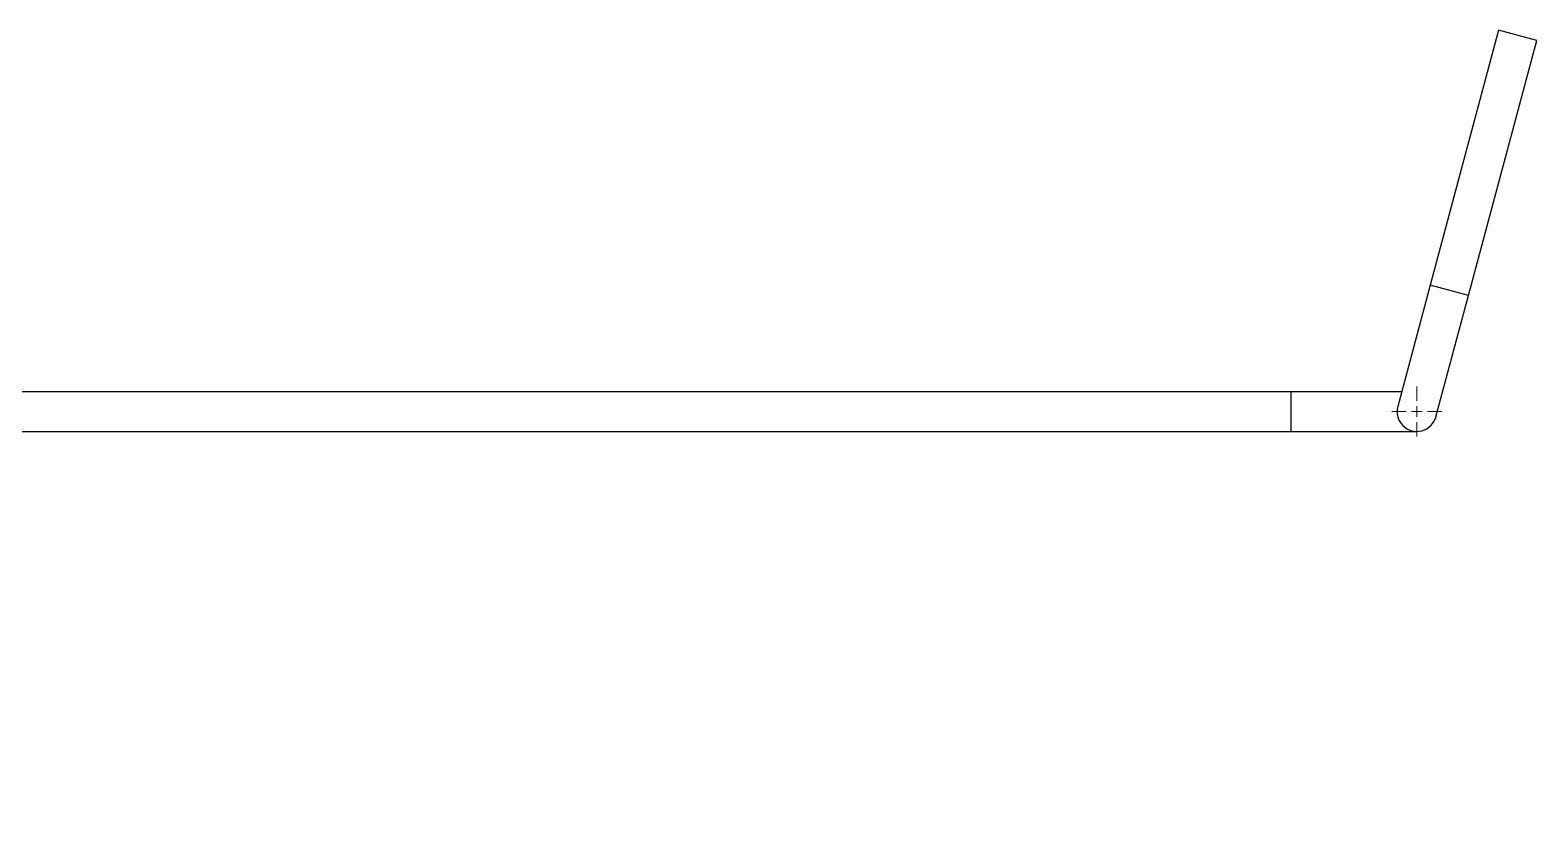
# Model space of a CAD drawing. Header units: inches. Extents: x -168 to -41, y -4 to 38.
# Drawn here: x -69.51 to -41.01, y 7.34 to 22.44 of the extents above; entities that cross this region are included whole.
import ezdxf

# ---------------------------------------------------------------- set-up
doc = ezdxf.new("R2010")
doc.units = ezdxf.units.IN
doc.header["$MEASUREMENT"] = 0

# ---------------------------------------------------------------- blocks, each defined once
blk = doc.blocks.new('SW_CENTERMARKSYMBOL_0')
at = {"color": 0, "linetype": 'Continuous', "lineweight": 18}
for p, q in [((0, 0.2), (0, 0.475)), ((-0.2, 0), (-0.475, 0)), ((0, 0), (-0.1, 0)), ((0, 0), (0, 0.1)), ((0, 0), (0, -0.1)), ((0, 0), (0.1, 0)), ((0.2, 0), (0.475, 0)), ((0, -0.2), (0, -0.475))]:
    blk.add_line(p, q, dxfattribs=at)

msp = doc.modelspace()

# ---------------------------------------------------------------- linework, layer by layer
at = {"color": 7, "linetype": 'Continuous', "lineweight": 25}
for p, q in [((-41.73, 22.444), (-43.024, 17.615)), ((-42.299, 17.421), (-41.005, 22.25)), ((-41.005, 22.25), (-41.73, 22.444)), ((-43.024, 17.615), (-43.639, 15.321)), ((-42.299, 17.421), (-43.024, 17.615)), ((-42.914, 15.127), (-42.299, 17.421)), ((-43.564, 15.599), (-45.651, 15.599)), ((-45.651, 14.849), (-45.651, 15.599)), ((-45.651, 14.849), (-43.276, 14.849))]:
    msp.add_line(p, q, dxfattribs=at)
msp.add_arc((-43.276, 15.224), 0.375, 165, 345, dxfattribs=at)
for points, knots in [([(-45.651, 15.599), (-45.89, 15.599), (-46.351, 15.599), (-47.021, 15.599), (-47.646, 15.599), (-48.225, 15.599), (-48.759, 15.599), (-49.24, 15.599), (-49.67, 15.599), (-50.049, 15.599), (-50.39, 15.599), (-50.703, 15.599), (-51.352, 15.599), (-52.362, 15.599), (-54.937, 15.599), (-58.548, 15.599), (-63.18, 15.598), (-66.525, 15.6), (-68.761, 15.597), (-69.895, 15.604), (-71.031, 15.571), (-72.167, 15.486), (-73.29, 15.355), (-74.398, 15.176), (-75.491, 14.952), (-76.572, 14.682), (-77.517, 14.404), (-78.327, 14.134), (-79.008, 13.887), (-79.681, 13.621), (-80.346, 13.337), (-80.997, 13.037), (-81.624, 12.728), (-82.1, 12.477), (-82.435, 12.294), (-82.64, 12.179), (-82.841, 12.064), (-83.038, 11.949), (-83.241, 11.828), (-83.474, 11.687), (-83.75, 11.515), (-84.07, 11.309), (-84.424, 11.075), (-84.811, 10.808), (-85.232, 10.507), (-85.685, 10.168), (-86.166, 9.792), (-86.671, 9.376), (-87.2, 8.918), (-87.749, 8.416), (-88.114, 8.058), (-88.301, 7.874)], [0, 0, 0, 0, 0.01599, 0.030969, 0.044938, 0.057897, 0.069845, 0.080782, 0.090169, 0.098658, 0.106248, 0.113009, 0.119637, 0.149792, 0.180824, 0.29241, 0.39204, 0.491578, 0.516835, 0.542109, 0.56762, 0.593081, 0.618499, 0.643445, 0.668378, 0.693304, 0.718231, 0.734417, 0.750604, 0.766791, 0.782977, 0.799145, 0.814848, 0.829894, 0.835235, 0.840489, 0.845655, 0.850733, 0.855814, 0.861481, 0.869048, 0.877573, 0.887058, 0.897503, 0.909149, 0.921794, 0.935437, 0.95008, 0.965721, 0.982361, 1, 1, 1, 1]), ([(-87.771, 7.343), (-87.61, 7.501), (-87.299, 7.808), (-86.831, 8.239), (-86.386, 8.633), (-85.962, 8.99), (-85.565, 9.31), (-85.196, 9.596), (-84.857, 9.851), (-84.545, 10.077), (-84.248, 10.286), (-83.958, 10.484), (-83.664, 10.679), (-83.369, 10.869), (-83.069, 11.056), (-82.765, 11.24), (-82.274, 11.528), (-81.587, 11.906), (-80.695, 12.354), (-79.784, 12.767), (-78.858, 13.145), (-77.88, 13.499), (-76.85, 13.825), (-75.768, 14.116), (-74.675, 14.36), (-73.572, 14.555), (-72.47, 14.701), (-71.371, 14.798), (-70.275, 14.85), (-69.175, 14.848), (-66.573, 14.849), (-62.472, 14.848), (-58.466, 14.849), (-56.054, 14.849), (-55.233, 14.849), (-54.424, 14.849), (-53.637, 14.849), (-52.886, 14.849), (-52.307, 14.849), (-51.871, 14.849), (-51.553, 14.849), (-51.193, 14.849), (-50.79, 14.849), (-50.344, 14.849), (-49.855, 14.849), (-49.304, 14.849), (-48.687, 14.849), (-48.001, 14.849), (-47.264, 14.849), (-46.475, 14.849), (-45.932, 14.849), (-45.651, 14.849)], [0, 0, 0, 0, 0.015332, 0.029736, 0.043212, 0.05576, 0.067381, 0.077891, 0.087506, 0.096226, 0.104051, 0.112239, 0.12011, 0.128046, 0.136047, 0.144114, 0.152247, 0.17475, 0.197414, 0.220078, 0.242742, 0.265406, 0.29079, 0.316172, 0.341552, 0.366925, 0.392269, 0.417125, 0.441932, 0.466829, 0.491868, 0.618833, 0.745655, 0.764256, 0.782856, 0.801412, 0.819301, 0.836322, 0.852475, 0.858719, 0.865918, 0.874085, 0.883222, 0.893327, 0.904401, 0.916444, 0.930811, 0.946349, 0.96306, 0.980944, 1, 1, 1, 1])]:
    msp.add_open_spline(points, degree=3, knots=knots, dxfattribs=at)

# ---------------------------------------------------------------- block references
at = {"color": 7, "linetype": 'Continuous', "lineweight": 18}
msp.add_blockref('SW_CENTERMARKSYMBOL_0', (-43.276, 15.224), dxfattribs=at)

doc.saveas('drawing.dxf')
